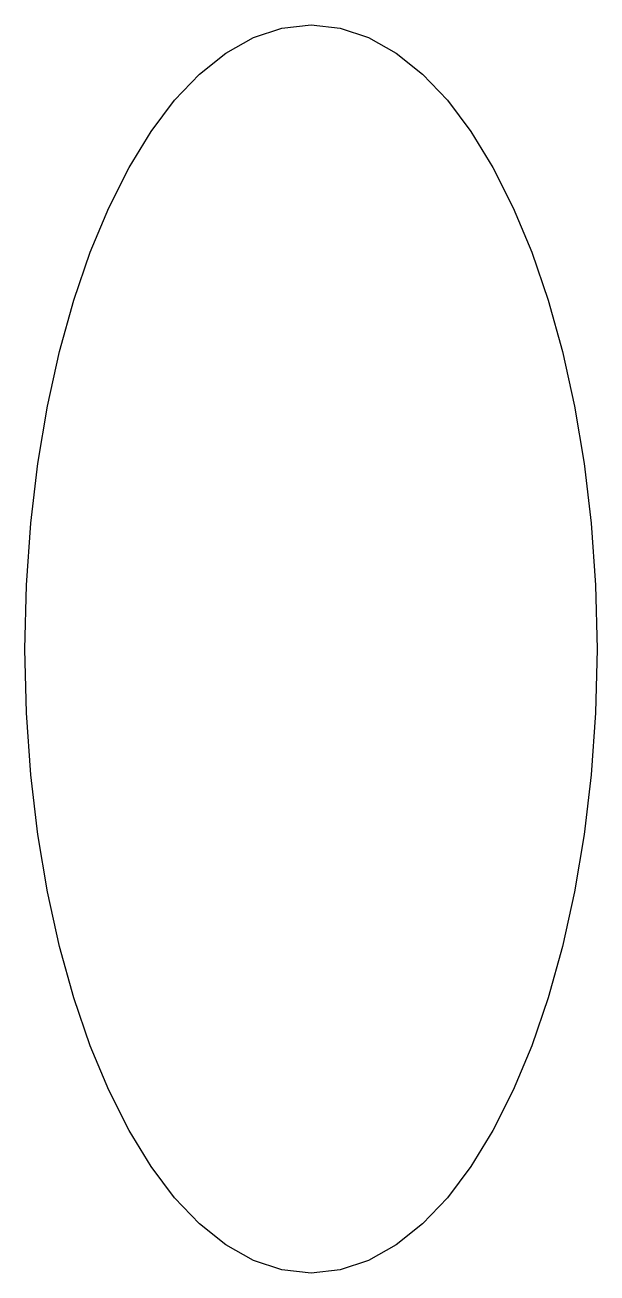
# Model space of a CAD drawing. Extents: x 0.2 to 16.1, y 0.1 to 34.7.
import ezdxf

# ---------------------------------------------------------------- set-up
doc = ezdxf.new("R2010")
doc.units = 0
doc.layers.add('Layer_1', color=7, linetype='CONTINUOUS')

msp = doc.modelspace()

# ---------------------------------------------------------------- linework, layer by layer
at = {"layer": 'Layer_1', "color": 7}
msp.add_lwpolyline([(16.06468, 17.41172), (16.023724, 15.641676), (15.90352, 13.922753), (15.708047, 12.263682), (15.441299, 10.673134), (15.107264, 9.15983), (14.709923, 7.732435), (14.25327, 6.399725), (13.741288, 5.170337), (13.177964, 4.052991), (12.567291, 3.056379), (11.91325, 2.189223), (11.219831, 1.460243), (10.491022, 0.878075), (9.730809, 0.451496), (8.943179, 0.189171), (8.132121, 0.099791), (7.321063, 0.189171), (6.533434, 0.451496), (5.773221, 0.878075), (5.044411, 1.460243), (4.350992, 2.189223), (3.696952, 3.056379), (3.086277, 4.052991), (2.522955, 5.170337), (2.010973, 6.399725), (1.554319, 7.732435), (1.156979, 9.15983), (0.822942, 10.673134), (0.556194, 12.263682), (0.360723, 13.922753), (0.240517, 15.641676), (0.199562, 17.41172), (0.240517, 19.181764), (0.360723, 20.900678), (0.556194, 22.559761), (0.822942, 24.150306), (1.156979, 25.663618), (1.554319, 27.090988), (2.010973, 28.42372), (2.522955, 29.653109), (3.086277, 30.770452), (3.696952, 31.767052), (4.350992, 32.634199), (5.044411, 33.363199), (5.773221, 33.945347), (6.533434, 34.37194), (7.321063, 34.634277), (8.132121, 34.723657), (8.943179, 34.634277), (9.730809, 34.37194), (10.491022, 33.945347), (11.219831, 33.363199), (11.91325, 32.634199), (12.567291, 31.767052), (13.177964, 30.770452), (13.741288, 29.653109), (14.25327, 28.42372), (14.709923, 27.090988), (15.107264, 25.663618), (15.441299, 24.150306), (15.708047, 22.559761), (15.90352, 20.900678), (16.023724, 19.181764), (16.06468, 17.41172)], dxfattribs=at)

doc.saveas('drawing.dxf')
